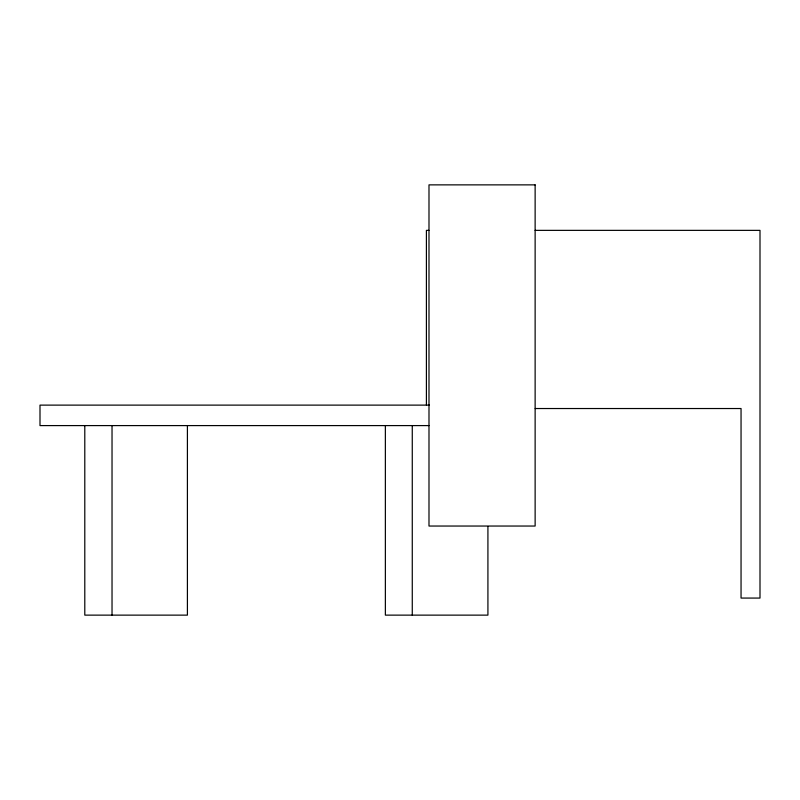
<?xml version="1.0" encoding="UTF-8"?>
<svg xmlns="http://www.w3.org/2000/svg" width="800" height="800" viewBox="0 0 800 800"><rect width="100%" height="100%" fill="white"/><g stroke="black" fill="none" stroke-linecap="round" stroke-linejoin="round"><path stroke-width="1.2" d="M428.91 230.36L426.41 230.36L426.41 404.87M535.11 230.36L760 230.36L760 598.07L741.05 598.07L741.05 408.53L535.19 408.53M429.44 405.12L40 405.12L40 425.59L428.98 425.59M487.92 526.59L487.92 615.13L385.37 615.13L385.37 425.59M412.27 425.59L412.27 615.13M187.41 425.59L187.41 615.13L84.79 615.13L84.79 425.59M112.03 425.59L112.03 615.13M535.13 184.87L428.99 184.87L428.99 526.04L535.13 526.04L535.13 184.87"/></g></svg>
